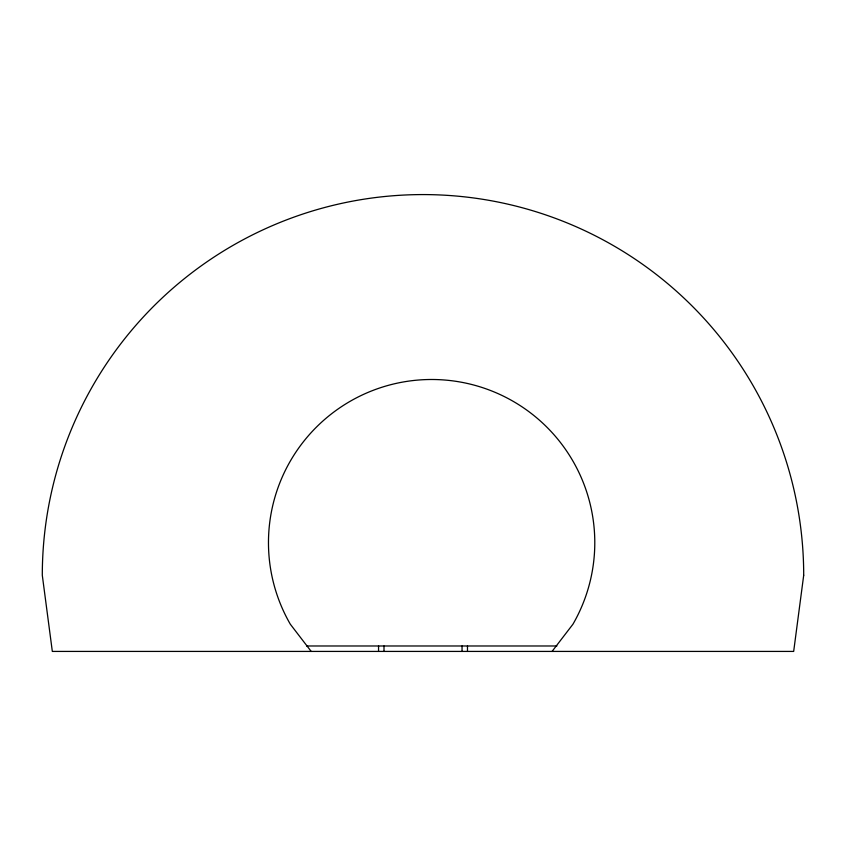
<?xml version="1.0" encoding="UTF-8"?>
<svg xmlns="http://www.w3.org/2000/svg" width="846" height="846" viewBox="0 0 846 846"><rect width="100%" height="100%" fill="white"/><g stroke="black" fill="none" stroke-linecap="round" stroke-linejoin="round"><path stroke-width="1.27" d="M552.057 651.42L572.932 624.232A163.162 163.162 0 0 0 431.629 379.494A163.162 163.162 0 0 0 290.326 624.232L311.201 651.42M306.59 645.984L556.89 645.984M467.478 645.984L467.478 651.42M462.043 645.984L462.043 651.42M383.999 645.984L383.999 651.42M378.553 645.984L378.553 651.42M803.7 575.28L793.675 651.42L52.325 651.42L42.3 575.28A380.7 380.7 0 0 1 423 194.58A380.7 380.7 0 0 1 803.7 575.28"/></g></svg>
